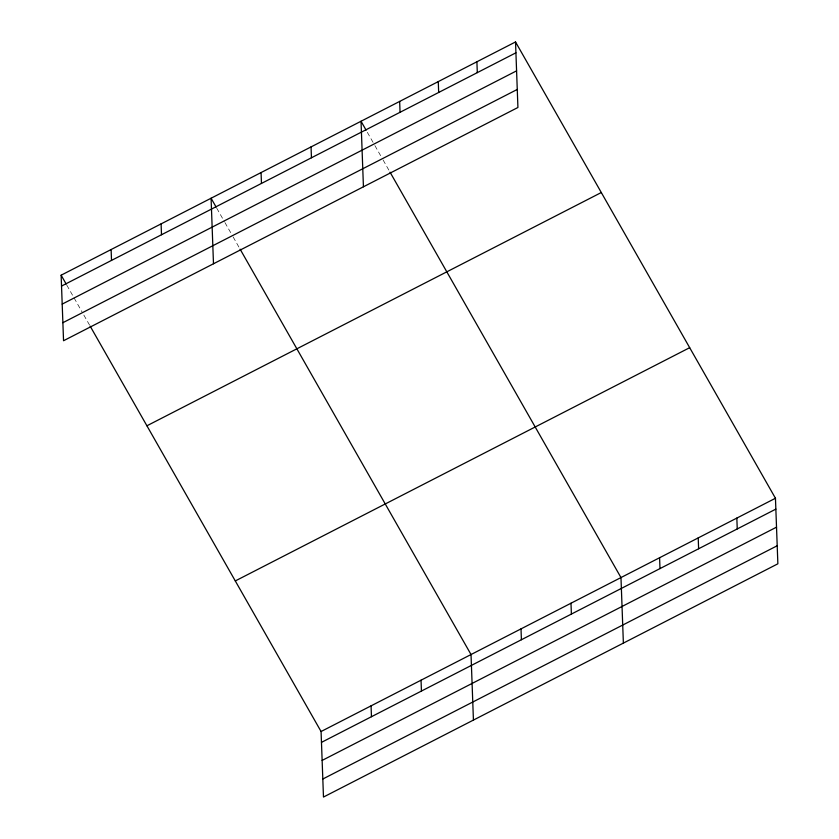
<?xml version="1.0" encoding="UTF-8"?>
<svg xmlns="http://www.w3.org/2000/svg" width="839" height="839" viewBox="0 0 839 839"><rect width="100%" height="100%" fill="white"/><g stroke="black" fill="none" stroke-linecap="round" stroke-linejoin="round"><path stroke-width="0.63" stroke-dasharray="4.2 3.15" d="M367.335 132.331L374.278 144.507M374.907 145.619L381.839 157.795M383.108 160.008L389.411 171.083M216.756 208.198L224.328 221.486M224.957 222.587L231.27 233.662M233.158 236.986L239.461 248.05M66.816 285.166L81.949 311.741M83.837 315.065L89.521 325.029"/><path stroke-width="1.26" d="M515.524 41.95L517.925 107.486L63.544 340.739L61.132 275.202L515.524 41.95L775.456 498.261L777.868 563.798L323.476 797.05L321.075 731.514L90.151 326.14M61.53 286.068L515.922 52.805M62.191 304.106L516.583 70.854M62.873 322.7L517.264 89.448M146.919 425.782L601.301 192.53M235.298 580.934L689.679 347.682M321.075 731.514L775.456 498.261M321.473 742.368L775.855 509.116M322.134 760.417L776.526 527.165M322.816 779.011L777.208 545.749M366.077 130.118L361.032 121.256L363.434 186.793M390.041 172.184L620.975 577.568L623.377 643.104M216.126 207.086L211.082 198.235L213.484 263.771M240.101 249.162L471.025 654.535L473.427 720.072M61.132 275.202L66.187 284.064M736.841 518.082L737.24 528.948M698.216 537.914L698.614 548.769M659.59 557.736L659.989 568.601M570.992 603.22L571.39 614.085M521.009 628.883L521.407 639.738M476.898 61.771L477.297 72.636M438.273 81.603L438.671 92.458M421.042 680.198L421.44 691.053M399.658 101.425L400.056 112.29M371.058 705.851L371.457 716.716M311.049 146.909L311.447 157.774M261.065 172.572L261.464 183.426M161.098 223.887L161.497 234.752M111.115 249.55L111.514 260.405"/></g></svg>
